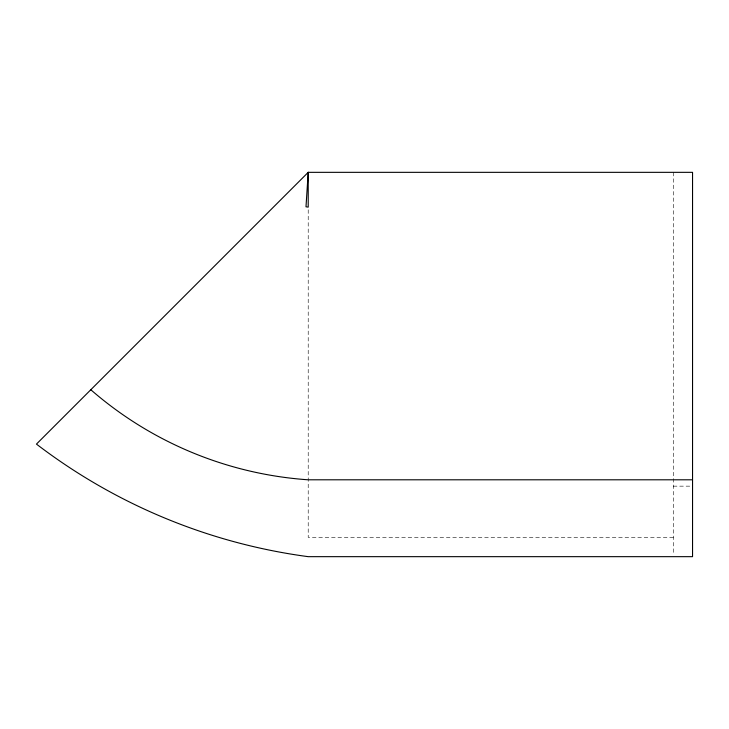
<?xml version="1.0" encoding="UTF-8"?>
<svg xmlns="http://www.w3.org/2000/svg" width="729" height="729" viewBox="0 0 729 729"><rect width="100%" height="100%" fill="white"/><g stroke="black" fill="none" stroke-linecap="round" stroke-linejoin="round"><path stroke-width="0.55" stroke-dasharray="3.65 2.73" d="M673.332 486.152L692.55 486.152M673.332 537.373L308.212 537.373L308.212 208.95M673.332 172.336L673.332 554.432"/><path stroke-width="1.09" d="M692.55 479.8L308.212 479.8A369.831 369.831 0 0 1 90.806 389.742M308.212 172.336L305.998 206.781L308.212 207.127L308.212 172.336L692.55 172.336L692.55 556.664L308.212 556.664A572.456 572.456 0 0 1 36.45 444.098L308.212 172.336"/></g></svg>
